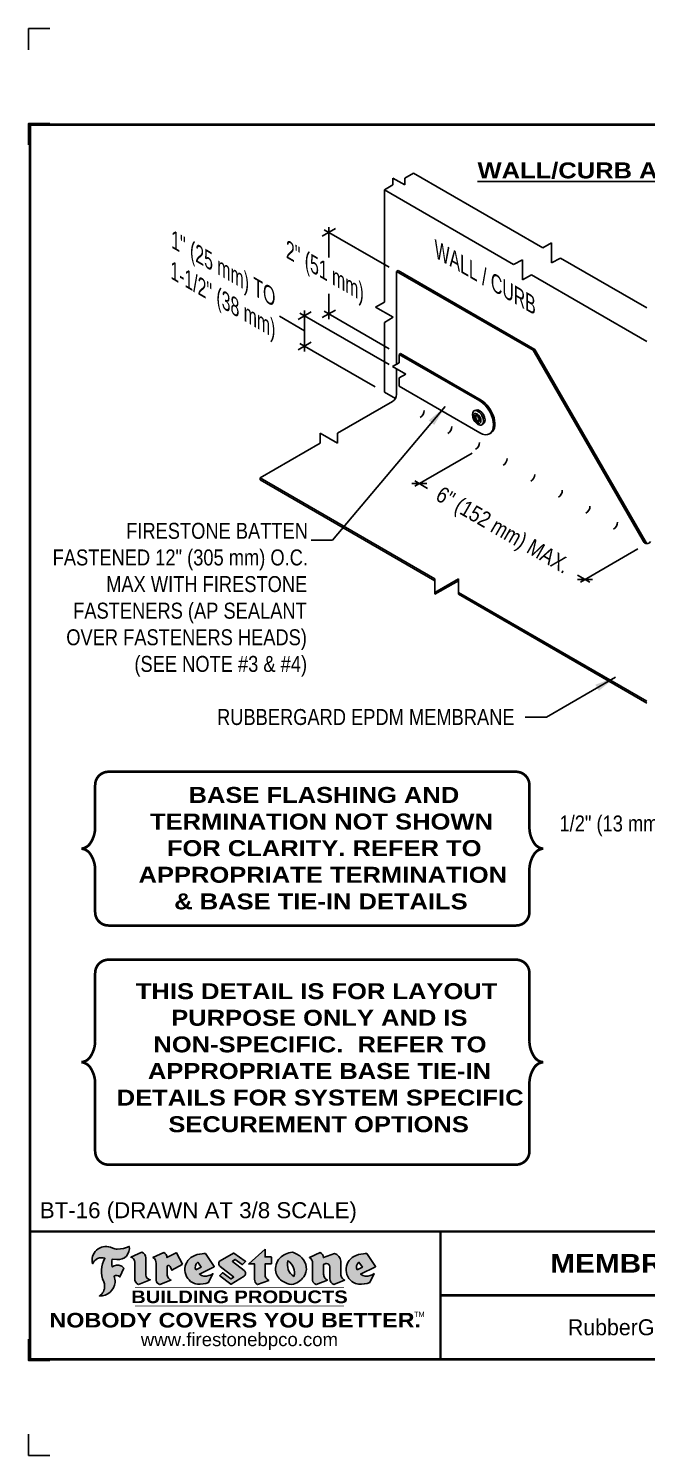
# Model space of a CAD drawing. Header units: inches. Extents: x 165.4 to 185.5, y -124.4 to -107.6.
# Drawn here: x 165.45 to 172.71, y -124.4 to -107.64 of the extents above; entities that cross this region are included whole.
import ezdxf
from ezdxf.enums import TextEntityAlignment as Align

# ---------------------------------------------------------------- set-up
doc = ezdxf.new("R2010")
doc.units = ezdxf.units.IN
doc.header["$MEASUREMENT"] = 0
doc.layers.get('0').update_dxf_attribs({"linetype": 'CONTINUOUS'})
doc.layers.get('DEFPOINTS').update_dxf_attribs({"linetype": 'CONTINUOUS'})
for name, color, linetype in [('FSBP-ACCESSORY-FIRESTONE', 7, 'CONTINUOUS'), ('FSBP-ANNO-NOTE', 7, 'CONTINUOUS'), ('FSBP-MEMBRANE', 7, 'CONTINUOUS'), ('FSBP-TTLB', 7, 'CONTINUOUS'), ('FSBP-TTLB-BORDER', 7, 'CONTINUOUS'), ('FSBP-TTLB-TEXT', 7, 'CONTINUOUS'), ('FSBP-WALL-CURB', 9, 'CONTINUOUS')]:
    doc.layers.add(name, color=color, linetype=linetype)
doc.styles.add('FSBP_ARIAL', font='arial.ttf')
doc.styles.add('FSBP_ARIAL_BOLD', font='')
doc.styles.add('FSBP_ARIAL_NAR', font='ARIALN.TTF')
doc.styles.add('FSBP_BANKGOTHIC', font='bgothm.ttf')
doc.styles.get('FSBP_ARIAL_BOLD').set_extended_font_data('Arial Black')
doc.dimstyles.new('FSBP-LEADER', dxfattribs={"dimtxt": 0.1875, "dimasz": 0.25, "dimexe": 0.0625, "dimexo": 0.125, "dimgap": 0.125, "dimtad": 0, "dimtih": 1, "dimtoh": 1, "dimdec": 4, "dimzin": 0, "dimdsep": 46, "dimlunit": 4, "dimtxsty": 'FSBP_ARIAL_NAR', "dimcen": 0.09375, "dimclrd": 256, "dimclre": 256, "dimclrt": 256, "dimadec": 0, "dimazin": 0, "dimtfac": 1, "dimtdec": 4, "dimtofl": 0, "dimtmove": 0, "dimatfit": 3, "dimfxl": 1, "dimtolj": 1, "dimtzin": 0, "dimlwd": -1, "dimlwe": -1, "dimarcsym": 0})

# ---------------------------------------------------------------- blocks, each defined once
blk = doc.blocks.new('TTLB-EPDM_1')
at = {"layer": 'FSBP-TTLB-TEXT'}
h = blk.add_hatch(color=1, dxfattribs=at)
edge = h.paths.add_edge_path()
edge.add_arc((1.037309769669573, -0.1982514792917306), 0.1319107607348553, 264.0410451462098, 370.3106169565175)
edge.add_arc((1.027551646585694, 0.1214293576525799), 0.3273056962876235, 270.05058356628535, 295.23459397187514, ccw=False)
edge.add_arc((1.022801957313345, -0.06680179986895154), 0.1391656561713503, 249.3281275763668, 272.0749124149863, ccw=False)
edge.add_line((0.9736743133014443, -0.1970076156048179), (0.9474927838574558, -0.1852745150568325))
edge.add_arc((0.8939498971398288, -0.3394262635682071), 0.1631857907024099, 70.84590087378872, 194.3325259843273)
edge.add_arc((0.8444260109029493, -0.4259936440910768), 0.1179914261095279, 70.96950098067128, 156.9641407594482, ccw=False)
edge.add_arc((1.153141409296894, -0.4684497516079468), 0.3110405457095052, 150.3231137483159, 203.2084295854517)
edge.add_arc((0.7562495500622943, -0.6412608153899899), 0.1218587156617311, 0.8849157075190988, 24.34668939894999, ccw=False)
edge.add_arc((0.7493781665697374, -0.6475258110744375), 0.1289731377238325, -58.36655102076742, 3.6216782311386737, ccw=False)
edge.add_arc((0.8256699029544474, -0.5792158350996106), 0.1783301886510354, 267.2205474105585, 354.1381621173521)
edge.add_arc((0.7903121048625305, -0.6011409294291745), 0.212787892960859, 0.9996158580669322, 21.00503380861244)
edge.add_arc((1.01880712263941, -0.5666691048185161), 0.05136395668415847, 40.82117713173261, 125.52727787225791, ccw=False)
edge.add_line((1.057676976260041, -0.5330924682126437), (1.102776947655911, -0.4308018311949837))
edge.add_arc((1.040858222524664, -0.4699705673995949), 0.07326744446031509, 32.31675181867256, 66.31481236598174)
edge.add_arc((1.032262518825329, -0.5063316993097662), 0.1102246948011782, 69.8179132332389, 125.254734720681)
edge.add_arc((1.127708877207287, -0.368959353531244), 0.1659710644737306, 164.1569669952081, 196.5811013160487, ccw=False)
edge.add_line((0.9680425188342383, -0.3236487780942383), (1.023615334387159, -0.3294494641845773))
h = blk.add_hatch(color=1, dxfattribs=at)
edge = h.paths.add_edge_path()
edge.add_line((1.275239419159561, -0.6223407783464694), (1.415345367376062, -0.5660418822574371))
edge.add_arc((1.421019305783958, -0.5090099247487757), 0.05731350411836949, 181.9717871001989, 264.31851000495806, ccw=False)
edge.add_line((1.363739737527226, -0.5109819325197265), (1.363412352251203, -0.3102363679013962))
edge.add_arc((1.294263659668751, -0.3103491388303989), 0.06914878453844908, 0.0934405599591014, 72.42834396969012)
edge.add_line((1.315139561173908, -0.2444268274366692), (1.186839444240604, -0.3024209471341379))
edge.add_arc((1.175246268095289, -0.3585110609420917), 0.05727567197445628, -0.017399788185912257, 78.322067691347, ccw=False)
edge.add_line((1.232521937428658, -0.3585284546236807), (1.232574268422297, -0.555126496687123))
edge.add_arc((1.305699496415486, -0.5558575689677219), 0.07312888236350451, 179.4272023230205, 245.3845503102953)
h = blk.add_hatch(color=1, dxfattribs=at)
edge = h.paths.add_edge_path()
edge.add_line((1.792026821926584, -0.3839679064720229), (1.722158956877934, -0.2518542302253621))
edge.add_arc((1.720119655279638, -0.2529327078887852), 0.002306916790721817, 27.87197133405656, 117.3766794470751)
edge.add_line((1.719058846382097, -0.250884159729182), (1.610638460368705, -0.3070279753467702))
edge.add_arc((1.547088841662962, -0.3061026658494403), 0.06355635479880145, 359.165808011073, 425.8793658831422)
edge.add_line((1.573061729235633, -0.2480956029480268), (1.446879247402876, -0.3051325108639702))
edge.add_arc((1.407812067100189, -0.370357133046621), 0.07602957263902092, -3.441403975725109, 59.07992244284969, ccw=False)
edge.add_line((1.483704536400296, -0.3749210150788969), (1.483704536400296, -0.5723838140635706))
edge.add_arc((1.54053746518044, -0.568254406115083), 0.05698275005415228, 184.1557352478595, 255.3066498366543)
edge.add_line((1.526084036778343, -0.6233736605654059), (1.657291340682093, -0.570650514527486))
edge.add_arc((1.688298576827198, -0.5021390388423987), 0.0752015358480571, 207.5160880841914, 245.649226723163, ccw=False)
edge.add_arc((1.721050197024907, -0.4914488168456328), 0.1093332836229113, 179.4823365255141, 204.5537900001094, ccw=False)
edge.add_line((1.611721375809452, -0.4904610114968335), (1.611721375809452, -0.4126404716788983))
edge.add_arc((1.628589765097195, -0.414159299036043), 0.01693662875851176, 28.356188110622725, 174.8549701683585, ccw=False)
edge.add_arc((1.627340435522395, -0.4197189881350504), 0.02111886817708033, 22.216893572439517, 40.10213956426492, ccw=False)
edge.add_line((1.646891420738257, -0.4117336534413738), (1.666638796144639, -0.4549750258192233))
edge.add_arc((1.668737246926742, -0.4540167099035481), 0.002306916790685496, 204.545128184284, 299.6323508190091)
edge.add_line((1.669877862091766, -0.4560219186518992), (1.791128135493295, -0.3870515928837648))
edge.add_line((1.791128135493295, -0.3870515928837648), (1.792026821926584, -0.3839679064720229))
h = blk.add_hatch(color=1, dxfattribs=at)
h.paths.add_polyline_path([(2.063388732080512, -0.2583237030618903, 0.02524281661523788), (2.025024361750752, -0.2610532129309178, 0.1213611957758757), (1.901773912052249, -0.3008158885520373, 0.6151668103976068), (1.93274136141747, -0.6099060679591872, 0.05306812109568645), (1.967936229862175, -0.617865745600497, 0.1150932231766138), (2.099126721549737, -0.5994933789882708), (2.151195569562105, -0.4944891916583316, -0.08755405562188731), (2.104230609512001, -0.5187113292177372, -0.265591761123442), (1.992692314386659, -0.5010701623316862), (2.165347897647223, -0.4141184325909109, 0.4518949533370738), (2.166222728871162, -0.4107679608846269)])
h.paths.add_polyline_path([(2.014217313945437, -0.4188965037300676), (1.951113654018855, -0.4515330109460507, -0.3720533890450154), (1.973177450672722, -0.3607130665457561)], flags=16)
h = blk.add_hatch(color=1, dxfattribs=at)
edge = h.paths.add_edge_path()
edge.add_arc((2.260407392426802, -0.3775796671688782), 0.04152450223225729, 123.20805433950699, 232.2027298779723, ccw=False)
edge.add_line((2.237665217914071, -0.3428366421988329), (2.393535971665983, -0.2540943745380986))
edge.add_arc((2.394677353533142, -0.2560991469722482), 0.002306916790741334, 55.64644466176611, 119.65426054492559, ccw=False)
edge.add_line((2.395979141996861, -0.2541946229174954), (2.531809646140459, -0.3470380726374032))
edge.add_arc((2.530468902927946, -0.3489153772789875), 0.002306916790700397, -42.731101238422525, 54.4661353739603, ccw=False)
edge.add_line((2.532163440279987, -0.3504807552658491), (2.498457913851155, -0.3869673252714421))
edge.add_arc((2.496763376499139, -0.3854019472845934), 0.002306916790672934, 233.7527076894875, 317.26889876138785, ccw=False)
edge.add_line((2.495399362263356, -0.38726241234572), (2.413849913492982, -0.3274738082119626))
edge.add_arc((2.412485899257181, -0.3293342732731342), 0.002306916790720064, 53.75270768979358, 124.4135619297835)
edge.add_line((2.41118211687575, -0.3274311136421062), (2.382933981293377, -0.346782838468144))
edge.add_arc((2.38423776367478, -0.3486859980991606), 0.002306916790694898, 124.4135619293799, 231.8459020253626)
edge.add_line((2.382812599816248, -0.3505000469010184), (2.519899969301207, -0.4581994452042721))
edge.add_arc((2.494247019847682, -0.4908523236374461), 0.04152450223225742, -55.21225898295222, 51.84590202520428, ccw=False)
edge.add_line((2.517938320565804, -0.5249552055672808), (2.364434947484597, -0.6179520922513717))
edge.add_arc((2.36323960192349, -0.6159790200102006), 0.002306916790726996, 233.2955624372927, 301.20872157023314, ccw=False)
edge.add_line((2.361860787187538, -0.6178285429225383), (2.231266621301074, -0.5204709167214361))
edge.add_arc((2.232647938930649, -0.5186232623475259), 0.002306916790697672, 135.5134179846393, 233.21798691998708, ccw=False)
edge.add_line((2.231002150870836, -0.5170067083764565), (2.262839375599356, -0.4845937328397696))
edge.add_arc((2.264485163659225, -0.4862102868108537), 0.002306916790748497, 53.0352839999411, 135.513417985369, ccw=False)
edge.add_line((2.265872365996302, -0.4843670465239001), (2.361834678328762, -0.5565872257804898))
edge.add_arc((2.363221880665761, -0.5547439854936304), 0.002306916790627066, 233.0352840000685, 302.2362632414394)
edge.add_line((2.36445241715569, -0.5566953042850713), (2.39428499383348, -0.5378823484768844))
edge.add_arc((2.393054457343549, -0.5359310296853765), 0.002306916790685166, 302.2362632406177, 412.2027298768422)
edge.add_line((2.394468296066179, -0.5341081404551886), (2.234958295420142, -0.4103916733127022))
h = blk.add_hatch(color=1, dxfattribs=at)
edge = h.paths.add_edge_path()
edge.add_line((2.763460561272041, -0.2072496393923444), (2.763460561272041, -0.2969520779963801))
edge.add_arc((2.765767478062699, -0.2969520779963943), 0.00230691679065842, 179.9999999996471, 269.9999999996471)
edge.add_line((2.765767478062685, -0.2992589947870528), (2.835417693520355, -0.2992589947870528))
edge.add_arc((2.835417693520355, -0.3015659115777538), 0.002306916790701052, 0, 90, ccw=False)
edge.add_line((2.837724610311056, -0.3015659115777538), (2.837724610311056, -0.3790761307453892))
edge.add_arc((2.83541769352037, -0.3790761307453749), 0.002306916790686842, 269.99999999964706, 359.99999999964706, ccw=False)
edge.add_line((2.835417693520355, -0.3813830475360618), (2.765767478062685, -0.3813830475360618))
edge.add_arc((2.765767478062699, -0.3836899643267202), 0.00230691679065842, 90.00000000035294, 180.0000000003529)
edge.add_line((2.763460561272041, -0.3836899643267344), (2.763460561272041, -0.5033995910642801))
edge.add_arc((2.836735953378943, -0.5071368822038516), 0.07337063740681413, 177.0802527808789, 245.3249543133826)
edge.add_line((2.806105814540615, -0.5738080530967267), (2.674529557384915, -0.6226036013049594))
edge.add_arc((2.708610405062069, -0.564298408791804), 0.06753517344606039, 177.0345319916277, 239.6926428024901, ccw=False)
edge.add_line((2.641165668230087, -0.560804539009709), (2.641165668230087, -0.3836899643267344))
edge.add_arc((2.638858751439429, -0.3836899643267202), 0.00230691679065842, 359.9999999996471, 449.999999999647)
edge.add_line((2.638858751439443, -0.3813830475360618), (2.572857950769389, -0.3813830475360618))
edge.add_line((2.572857950769389, -0.3813830475360618), (2.763460561272041, -0.2072496393923444))
h = blk.add_hatch(color=1, dxfattribs=at)
edge = h.paths.add_edge_path(flags=16)
edge.add_arc((2.940363509127394, -0.4847985213681437), 0.1684614578629418, 344.5558804047865, 417.0140046669545)
edge.add_arc((3.194458079644619, -0.3883534532477785), 0.1684614578629414, 164.5558804047864, 237.0140046669546)
edge = h.paths.add_edge_path()
edge.add_arc((3.069375116502199, -0.4399344555144872), 0.1828726885096673, 136.0914512150047, 191.213418978326)
edge.add_arc((3.064939550433406, -0.4318234379590333), 0.1803148804748503, 194.0167254156723, 240.6663730831859)
edge.add_arc((3.098047041778981, -0.3845058757092554), 0.2378525180183701, 239.2975390661776, 264.2889872773176)
edge.add_arc((3.04884478212623, -0.4190232383793012), 0.203760689247156, 277.1986764832036, 326.503572961274)
edge.add_arc((3.077739326803546, -0.4341046616465112), 0.171374865791709, 325.3768876809902, 406.3828327799087)
edge.add_arc((3.011839488065919, -0.4896144380417797), 0.2571945645850002, 44.28462553519766, 73.82901434867304)
edge.add_arc((3.117152499586992, -0.4983433120546693), 0.2579560664039132, 97.50292863483666, 134.1039137579027)
h = blk.add_hatch(color=1, dxfattribs=at)
edge = h.paths.add_edge_path()
edge.add_line((3.322690228557462, -0.5721896537377091), (3.322690228557462, -0.3749210150788969))
edge.add_arc((3.246797759257384, -0.3703571330465745), 0.076029572638996, 356.5585960242387, 419.0799224428129)
edge.add_line((3.285864939560099, -0.3051325108639702), (3.412047421392799, -0.2480956029480268))
edge.add_arc((3.386074533820159, -0.3061026658494941), 0.06355635479883807, 0.3962622833877276, 65.87936588318718, ccw=False)
edge.add_line((3.449629368605429, -0.3056631084210863), (3.580526418688805, -0.2593848434574539))
edge.add_arc((3.555744121700958, -0.3530904070730321), 0.09692726601172152, 2.366977007666776, 75.18615851992018, ccw=False)
edge.add_line((3.652588689330287, -0.3490873311063041), (3.652588689330287, -0.4883770011386872))
edge.add_arc((3.761877549389556, -0.4914934052703811), 0.1093332836229047, 178.3666365323574, 204.5537900000422)
edge.add_arc((3.729125929191727, -0.5021836272670953), 0.07520153584796169, 207.5160880841711, 245.2240541443093)
edge.add_line((3.697611150971852, -0.5704631245385627), (3.572585913552643, -0.6207021253773775))
edge.add_arc((3.59534718600759, -0.5526356419907701), 0.07177131519198746, 180.3328587115751, 251.51018566665869, ccw=False)
edge.add_line((3.523577081955409, -0.5530525936986663), (3.523577081955409, -0.4153032515383615))
edge.add_arc((3.486319529276879, -0.4148773504126441), 0.0372599868942854, 359.3450650296066, 449.0500281941028)
edge.add_arc((3.482769874121713, -0.4419622099033496), 0.06447454900600783, 86.29402372314017, 119.8211331593848)
edge.add_line((3.450707067966732, -0.3860252459975726), (3.450707067966732, -0.4904610114968335))
edge.add_arc((3.560035889182251, -0.491448816845647), 0.1093332836229751, 179.4823365255069, 204.5537900001023)
edge.add_arc((3.527284268984408, -0.5021390388424952), 0.07520153584796385, 207.5160880841699, 245.6492267231416)
edge.add_line((3.496277032839316, -0.570650514527486), (3.365069728935509, -0.6233736605654059))
edge.add_arc((3.37950248606194, -0.5682868177318081), 0.05694615642555727, 183.9298782390169, 255.318496325343, ccw=False)
h = blk.add_hatch(color=1, dxfattribs=at)
h.paths.add_polyline_path([(3.957695472291277, -0.2583237030618903, 0.02524281661523822), (3.919331101961575, -0.2610532129309178, 0.1085638477195505), (3.807890832595604, -0.2939221658134414, 0.6425897848490651), (3.827048101628293, -0.6099060679591872, 0.05306812109569052), (3.862242970072884, -0.617865745600497, 0.1150932231766133), (3.993433461760503, -0.5994933789882708), (4.045502309772871, -0.4944891916583316, -0.08755405562189084), (3.998537349722767, -0.5187113292177372, -0.2655917611234366), (3.886999054597368, -0.5010701623316862), (4.059654637857989, -0.4141184325909109, 0.4518949533370731), (4.060529469081928, -0.4107679608846269)])
h.paths.add_polyline_path([(3.90852405415626, -0.4188965037300676), (3.845420394229677, -0.4515330109460507, -0.3720533890450147), (3.867484190883488, -0.3607130665457561)], flags=16)
at = {"layer": 'DEFPOINTS', "linetype": 'Continuous', "ltscale": 1.75}
for points in [[(-0.015625, 13.88083333333333), (-0.015625, 14.13083333333333), (0.234375, 14.13083333333333)], [(-0.015625, -2.380833333333342), (-0.015625, -2.630833333333342), (0.234375, -2.630833333333342)]]:
    blk.add_lwpolyline(points, dxfattribs=at)
at = {"layer": 'DEFPOINTS', "color": 1}
for points in [[(0.234375, 13.015625), (-0.015625, 13.015625), (-0.015625, 12.765625)], [(0.234375, -1.515625), (-0.015625, -1.515625), (-0.015625, -1.265625)]]:
    blk.add_lwpolyline(points, dxfattribs=at)
at = {"layer": 'FSBP-TTLB', "const_width": 0.03125}
for points in [[(0, 0), (0, -1.5), (20, -1.5), (20, 0), (0, 0)], [(4.825208527206769, 0), (4.825208527206769, -0.75)], [(4.825208527206769, -0.75), (15.84028770518938, -0.75)], [(4.825208527206769, -0.75), (4.825208527206769, -1.5)]]:
    blk.add_lwpolyline(points, dxfattribs=at)
at = {"layer": 'FSBP-TTLB-BORDER', "const_width": 0.03125}
blk.add_lwpolyline([(20, 0), (20, 13), (0, 13), (0, 0)], dxfattribs=at)
at = {"layer": 'FSBP-TTLB-TEXT', "color": 1}
blk.add_line((0.7358432058323388, -0.379822754145593), (0.7358432058323388, -0.379822754145593), dxfattribs=at)
for points in [[(1.023615323725323, -0.3294494630716969, 0.5000510906601082), (1.167090420776901, -0.1746414942047778, -0.1103304102359608), (1.027840608309816, -0.2058762110801382, -0.09957876667165425), (0.9736743133014443, -0.1970076156048179), (0.9474927838574558, -0.1852745150568325, 0.5978159689075124), (0.7358432058323388, -0.379822754145593, -0.3938834584182213), (0.8828996422548698, -0.3144510229727047, 0.2349406564350952), (0.86727108227484, -0.5910237178633082, -0.1027304183841549), (0.8780937320133262, -0.6393788197974146, -0.2772692352614086), (0.8170223912655956, -0.7573362346216896, 0.3985429150902959), (1.003067614090241, -0.5974286950643517, 0.0875124847930418), (0.9889600163401155, -0.5248671157293501, -0.3874031597924062), (1.057676976260041, -0.5330924682126437), (1.102776947655911, -0.4308018311949837, 0.1494423498871741), (1.07029056398062, -0.4028746979725923, 0.2467195073738216), (0.9686394281704906, -0.4163228904100862, -0.1424285161541127), (0.9680425188342383, -0.3236487780942383), (1.023615334387159, -0.3294494641845773)], [(2.166222728871162, -0.4107679608846269), (2.063388732080512, -0.2583237030618903, 0.02524281661523788), (2.025024361750752, -0.2610532129309178, 0.1085638477195265), (1.913584092384895, -0.2939221658134414, 0.6425897848491228), (1.93274136141747, -0.6099060679591872, 0.05306812109568648), (1.967936229862175, -0.617865745600497, 0.1150932231766137), (2.099126721549737, -0.5994933789882708), (2.151195569562105, -0.4944891916583316, -0.0875540556218873), (2.104230609512001, -0.5187113292177372, -0.2655917611234418), (1.992692314386659, -0.5010701623316862), (2.165347897647223, -0.4141184325909109)], [(2.763460561272041, -0.2072496393923444), (2.763460561272041, -0.2969520779963801, 0.4142135623730958), (2.765767478062685, -0.2992589947870528), (2.835417693520355, -0.2992589947870528, -0.414213562373095), (2.837724610311056, -0.3015659115777538), (2.837724610311056, -0.3790761307453892, -0.4142135623730938), (2.835417693520355, -0.3813830475360618), (2.765767478062685, -0.3813830475360618, 0.4142135623730958), (2.763460561272041, -0.3836899643267344), (2.763460561272041, -0.5033995910642801, 0.3068985753588853), (2.806105814540615, -0.5738080530967267), (2.674529557384915, -0.6226036013049594, -0.2804194150632976), (2.641165668230087, -0.560804539009709), (2.641165668230087, -0.3836899643267344, 0.414213562373095), (2.638858751439443, -0.3813830475360618), (2.572857950769389, -0.3813830475360618), (2.763460561272041, -0.2072496393923444)], [(4.060529469081928, -0.4107679608846269), (3.957695472291277, -0.2583237030618903, 0.02524281661523788), (3.919331101961575, -0.2610532129309178, 0.1085638477195265), (3.807890832595604, -0.2939221658134414, 0.6425897848491228), (3.827048101628293, -0.6099060679591872, 0.05306812109568648), (3.862242970072884, -0.617865745600497, 0.1150932231766137), (3.993433461760503, -0.5994933789882708), (4.045502309772871, -0.4944891916583316, -0.0875540556218873), (3.998537349722767, -0.5187113292177372, -0.2655917611234418), (3.886999054597368, -0.5010701623316862), (4.059654637857989, -0.4141184325909109)], [(4.059654637857989, -0.4141184325909109, 0.4518949533370731), (4.060529469081928, -0.4107679608846269, 0.4518949533370731)]]:
    blk.add_lwpolyline(points, format="xyb", dxfattribs=at)
for points in [[(1.275239419159561, -0.6223407783464694), (1.415345367376062, -0.5660418822574371, -0.3756100036733062), (1.363739737527226, -0.5109819325197265), (1.363412352251203, -0.3102363679013962, 0.3265360292958048), (1.315139561173908, -0.2444268274366692), (1.186839444240604, -0.3024209471341379, -0.3557863980845349), (1.232521937428658, -0.3585284546236807), (1.232574268422297, -0.555126496687123, 0.2960110723418457)], [(1.792026821926584, -0.3839679064720229), (1.722158956877934, -0.2518542302253621, 0.4116839150163434), (1.719058846382097, -0.250884159729182), (1.610638460368705, -0.3070279753467702, 0.2996033003794034), (1.573061729235633, -0.2480956029480268), (1.446879247402876, -0.3051325108639702, -0.2797757560995365), (1.483704536400296, -0.3749210150788969), (1.483704536400296, -0.5723838140635706, 0.320828638474519), (1.526084036778343, -0.6233736605654059), (1.657291340682093, -0.570650514527486, -0.1679398621276611), (1.621603752698661, -0.5368819723450571, -0.1098333365370753), (1.611721375809452, -0.4904610114968335), (1.611721375809452, -0.4126404716788983, -0.743334502655012), (1.64349420176768, -0.4061152228778298, -0.07819791644735608), (1.646891420738257, -0.4117336534413738), (1.666638796144639, -0.4549750258192233, 0.4404648714563479), (1.669877862091766, -0.4560219186518992), (1.791128135493295, -0.3870515928837648)], [(2.234958295420142, -0.4103916733127022, -0.5150044486718882), (2.237665217914071, -0.3428366421988329), (2.393535971665983, -0.2540943745380986, -0.2867822934100265), (2.395979141996861, -0.2541946229174954), (2.531809646140459, -0.3470380726374032, -0.4515027974650387), (2.532163440279987, -0.3504807552658491), (2.498457913851155, -0.3869673252714421, -0.3814439164929681), (2.495399362263356, -0.38726241234572), (2.413849913492982, -0.3274738082119626, 0.3184718635035665), (2.41118211687575, -0.3274311136421062), (2.382933981293377, -0.346782838468144, 0.5064094529656681), (2.382812599816248, -0.3505000469010184), (2.519899969301207, -0.4581994452042721, -0.5043597839115849), (2.517938320565804, -0.5249552055672808), (2.364434947484597, -0.6179520922513717, -0.3053163970316367), (2.361860787187538, -0.6178285429225383), (2.231266621301074, -0.5204709167214361, -0.4541703869768119), (2.231002150870836, -0.5170067083764565), (2.262839375599356, -0.4845937328397696, -0.3762644290664977), (2.265872365996302, -0.4843670465239001), (2.361834678328762, -0.5565872257804898, 0.3114700032088108), (2.36445241715569, -0.5566953042850713), (2.39428499383348, -0.5378823484768844, 0.520381097387146), (2.394468296066179, -0.5341081404551886)], [(2.937624918725987, -0.3131105398334029, 0.2452625673097023), (2.889993533867141, -0.4754966266250307, 0.2064059665179019), (2.976604338974084, -0.5890186876871866, 0.1094800500670344), (3.074378098474654, -0.6211778035979165, 0.2185147641853038), (3.218764944843201, -0.5314757029352819, 0.3689489483072479), (3.195959963110113, -0.3100352223135445, 0.1296305888694145), (3.0834694040758, -0.242595816912754, 0.1610736375384317)], [(3.322690228557462, -0.5721896537377091), (3.322690228557462, -0.3749210150788969, 0.2797757560995341), (3.285864939560099, -0.3051325108639702), (3.412047421392799, -0.2480956029480268, -0.2937618496109166), (3.449629368605429, -0.3056631084210863), (3.580526418688805, -0.2593848434574539, -0.3288760160581939), (3.652588689330287, -0.3490873311063041), (3.652588689330287, -0.4883770011386872, 0.114762897203527), (3.662431105063263, -0.536926560769686, 0.166032965990522), (3.697611150971852, -0.5704631245385627), (3.572585913552643, -0.6207021253773775, -0.3209557512194564), (3.523577081955409, -0.5530525936986663), (3.523577081955409, -0.4153032515383615, 0.4127061514896111), (3.48693727661589, -0.3776224848030694, 0.1473421876160361), (3.450707067966732, -0.3860252459975726), (3.450707067966732, -0.4904610114968335, 0.1098333365370753), (3.460589444855941, -0.5368819723450855, 0.1679398621276611), (3.496277032839316, -0.570650514527486), (3.365069728935509, -0.6233736605654059, -0.3219729545308964), (3.322690228557462, -0.5721896537377091, 29.1476284739)], [(1.951113654018855, -0.4515330109460507), (2.014217313945437, -0.4188965037300676), (1.973177450672722, -0.3607130665457561, 0.3720533890450154)], [(3.10274193015772, -0.5296595419651595, 0.3271311138286319), (3.032079658614293, -0.3434924326507627, 0.3271311138286322)], [(3.845420394229677, -0.4515330109460507), (3.90852405415626, -0.4188965037300676), (3.867484190883488, -0.3607130665457561, 0.3720533890450154)]]:
    blk.add_lwpolyline(points, format="xyb", close=True, dxfattribs=at)
at = {"layer": 'FSBP-TTLB-TEXT', "const_width": 0.0078125}
for points in [[(1.233926579809207, -0.6584455781731435), (3.691229482685259, -0.6584455781731577)], [(1.233926579809207, -0.8761560960495984), (3.691229482685259, -0.8761560960495842)]]:
    blk.add_lwpolyline(points, dxfattribs=at)
at = {"layer": 'FSBP-TTLB-TEXT', "color": 1}
for centre, start, end in [((1.789987520328282, -0.3850463841354355), 299.6323508193319, 27.87197133380463), ((2.164310260790558, -0.412058050385383), 296.7304547840455, 34.00233684987403)]:
    blk.add_arc(centre, 0.00230691679068068, start, end, dxfattribs=at)
at = {"layer": 'FSBP-TTLB-TEXT', "lineweight": 18, "style": 'FSBP_ARIAL_BOLD'}
blk.add_text('BUILDING PRODUCTS', height=0.1484375, dxfattribs=at).set_placement((2.462578031247233, -0.7673008371113639), align=Align.MIDDLE_CENTER)
at = {"layer": 'FSBP-TTLB-TEXT', "color": 1}
for s, height, style, p in [('NOBODY COVERS YOU BETTER.', 0.171875, 'FSBP_ARIAL_BOLD', (2.412604263603384, -1.041650450587369)), ('TM', 0.0625, 'FSBP_BANKGOTHIC', (4.576671173373001, -0.9725745042934193))]:
    blk.add_text(s, height=height, dxfattribs=dict(at, style=style)).set_placement(p, align=Align.MIDDLE_CENTER)
at = {"layer": 'FSBP-TTLB-TEXT'}
for s, height, style, p in [('RubberGard  EPDM', 0.1875, 'FSBP_BANKGOTHIC', (7.443365678241776, -1.125)), ('www.firestonebpco.com', 0.15625, 'FSBP_ARIAL', (2.462578031247233, -1.268657306740124))]:
    blk.add_text(s, height=height, dxfattribs=dict(at, style=style)).set_placement(p, align=Align.MIDDLE_CENTER)
for tag, height, style, p in [('MAXIMUM_WARRANTY', 0.1875, 'FSBP_ARIAL_BOLD', (18.03987100774941, 0.2240244307510579)), ('ACCPT_SYSTEMS', 0.21875, 'FSBP_ARIAL', (12.49438170418193, -1.125))]:
    blk.add_attdef(tag, text='', height=height, dxfattribs=dict(at, style=style)).set_placement(p, align=Align.MIDDLE_LEFT)
for tag, height, style, p in [('DETAIL_DESCP_LINE_1', 0.21875, 'FSBP_ARIAL_BOLD', (10.33118450231211, -0.3736318192489421)), ('ISSUE_REV_DATE', 0.21875, 'FSBP_ARIAL', (16.84069633627263, -0.7282559425942452)), ('DETAIL_NUMBER', 0.4375, 'FSBP_ARIAL', (18.91941590748775, -0.8931630692489421))]:
    blk.add_attdef(tag, text='', height=height, dxfattribs=dict(at, style=style)).set_placement(p, align=Align.MIDDLE_CENTER)

msp = doc.modelspace()

# ---------------------------------------------------------------- hatches: boundary and pattern name
at = {"layer": 'FSBP-MEMBRANE'}
h = msp.add_hatch(color=256, dxfattribs=at)
h.paths.add_polyline_path([(169.7903456973839, -110.4853419890749), (169.7708601257988, -110.4965919890749), (171.3751721863098, -111.422841989075), (171.3946577578949, -111.411591989075)])
h.paths.add_polyline_path([(171.3946577578947, -111.4115919890751), (171.3751721863098, -111.422841989075), (172.6725864943541, -113.6700294890747, 0.2679491924317109), (172.7131814351566, -113.6934669890747), (172.7131814351566, -113.6894826140746, -0.2679491924312847), (172.7081070675562, -113.6865529265747)])
h = msp.add_hatch(color=256, dxfattribs=at)
h.paths.add_polyline_path([(170.4976358382854, -114.2659830467086), (170.4976358382854, -114.2884830467086), (172.7131814351566, -115.567628893464), (172.7131814351566, -115.545128893464)])
h.paths.add_polyline_path([(170.4976358382854, -114.1293812880248), (170.4976358382854, -114.1068812880248), (170.2220635086716, -114.2659830467086), (170.2220635086716, -114.2884830467085)])
h.paths.add_polyline_path([(168.1688976750101, -112.9214854412694), (168.16889767501, -112.9439854412695), (170.2220635086716, -114.1293812880249), (170.2220635086716, -114.1068812880248)])

# ---------------------------------------------------------------- linework, layer by layer
at = {"layer": 'FSBP-ACCESSORY-FIRESTONE'}
for p, q in [((169.8185777036082, -111.4616417454682), (169.8023397272872, -111.4710167454681)), ((170.7646242766417, -112.0078419890749), (169.8185777036082, -111.4616417454682)), ((169.7258099660482, -111.6143322672158), (169.8023397272872, -111.5701477889634)), ((169.8788694885263, -111.7027012237205), (169.7258099660482, -111.6143322672158)), ((170.7483863003207, -112.0172169890749), (169.8023397272872, -111.4710167454681)), ((169.8023397272872, -111.4710167454681), (169.8023397272872, -111.5701477889634)), ((169.8788694885263, -111.7027012237205), (169.8023397272872, -111.7468857019729)), ((169.8023397272872, -111.7468857019729), (169.8023397272872, -111.8460167454682)), ((170.7483863003207, -112.3922169890749), (169.8023397272872, -111.8460167454682))]:
    msp.add_line(p, q, dxfattribs=at)
at = {"layer": 'FSBP-ACCESSORY-FIRESTONE', "color": 1}
for p, q in [((170.6790733979569, -112.213387063171), (170.6849327729569, -112.2100041514374)), ((170.7062213447189, -112.2290609375419), (170.7120807197189, -112.2256780258084)), ((170.7062213447189, -112.2604086862839), (170.7120807197189, -112.2570257745504)), ((170.7747343865447, -112.2972282130971), (170.7966769920658, -112.2799045501294))]:
    msp.add_line(p, q, dxfattribs=at)
for points in [[(170.6814432732941, -112.1356432650525), (170.7074173082714, -112.1253022427301)], [(170.6849327729569, -112.1897066810362), (170.6849327729569, -112.2100041514374), (170.7120807197189, -112.2256780258084), (170.7120807197189, -112.2570257745504), (170.7296588447189, -112.267174509751)], [(170.7062213447189, -112.2019976436737), (170.7120807197189, -112.1986147319401), (170.7120807197189, -112.1740328066652)], [(170.7296588447189, -112.2425925844761), (170.7355182197189, -112.2392096727425), (170.7568067914808, -112.25150063538)]]:
    msp.add_lwpolyline(points, dxfattribs=at)
msp.add_lwpolyline([(170.7296588447189, -112.2425925844761), (170.7296588447188, -112.2739403332181), (170.7062213447189, -112.2604086862839), (170.7062213447188, -112.229060937542), (170.6790733979569, -112.213387063171), (170.6790733979568, -112.1863237693027), (170.7062213447189, -112.2019976436737), (170.7062213447188, -112.1706498949317), (170.7296588447188, -112.1841815418659), (170.7296588447189, -112.2155292906078), (170.7568067914808, -112.2312031649789), (170.7568067914808, -112.2582664588471)], close=True, dxfattribs=at)
at = {"layer": 'FSBP-ACCESSORY-FIRESTONE', "color": 1, "extrusion": (0, 0, -0.9999999999999998)}
msp.add_ellipse((170.7280888299194, -112.2164357390749), major_axis=(-0.0466455566252729, 0.08079247402230748), ratio=0.5773502691897268, dxfattribs=at)
msp.add_ellipse((170.7483863003207, -112.2047169890749), major_axis=(-0.0447797343602644, 0.0775607750614194), ratio=0.5773502691895146, start_param=0.08184371939127577, end_param=3.059748934198518, dxfattribs=at)
at = {"layer": 'FSBP-ACCESSORY-FIRESTONE'}
for centre, start_param in [((170.7483863003207, -112.2047169890749), 5.497787143782139), ((170.7646242766416, -112.1953419890749), 6.212415570511339)]:
    msp.add_ellipse(centre, major_axis=(0.1148198316929604, -0.1988737822087153), ratio=0.5773502691896243, start_param=start_param, end_param=8.639379797371932, dxfattribs=at)
at = {"layer": 'FSBP-ACCESSORY-FIRESTONE', "color": 1, "extrusion": (0, 0, -1)}
msp.add_ellipse((170.7179400947189, -112.2222951140749), major_axis=(-0.03229307766365769, 0.05593325124622538), ratio=0.5773502691896485, dxfattribs=at)
at = {"layer": 'FSBP-ANNO-NOTE'}
for p, q in [((168.8991621899548, -110.0817052988115), (169.0522552988787, -109.9933169511632)), ((169.6863423699358, -110.4477956399761), (168.9215821566802, -110.0062611249873)), ((168.9757087444167, -110.332737488518), (168.9757087444167, -109.9750111249873)), ((168.9757087444167, -111.0562611249873), (168.9757087444167, -110.7585136206992)), ((168.6909929128357, -111.4356303629814), (168.6909929128357, -110.9543803629815)), ((168.8991621899548, -111.0379552988114), (169.0522552988787, -110.9495669511631)), ((168.6909929128357, -111.1950053629815), (168.3942491276548, -111.0236802587269)), ((168.6144463583737, -111.0610745368057), (168.7675394672977, -110.9726861891574)), ((169.6863423699358, -111.5915456399761), (168.6368663250991, -110.9856303629815)), ((169.6863423699358, -111.404045639976), (168.9215821566802, -110.9625111249873)), ((168.6144463583737, -111.4173245368056), (168.7675394672977, -111.3289361891573)), ((169.5197127587013, -111.8515919890748), (168.6368663250991, -111.3418803629814)), ((169.9847734272913, -113.0205890868751), (170.6588161422804, -112.6314303439308)), ((169.9847734272912, -112.9580890868751), (170.1365453405436, -113.0457146418468)), ((170.1272883626761, -112.9893390868751), (169.9505116673794, -112.9893390868751)), ((171.9333305858062, -114.145589086875), (172.6073733007953, -113.7564303439306)), ((172.075845521191, -114.114339086875), (171.8990688258944, -114.1143390868749)), ((171.8991300417402, -114.0633433935521), (172.0415837612792, -114.145589086875))]:
    msp.add_line(p, q, dxfattribs=at)
at = {"layer": 'FSBP-ANNO-NOTE', "const_width": 0.03125}
for points in [[(166.2300383277662, -117.0372787124101), (166.2300383277662, -116.5299926814273, -0.414213562373095), (166.3862883277662, -116.3737426814273), (171.1762116722339, -116.3737426814273, -0.414213562373095), (171.3324616722339, -116.5299926814273), (171.3324616722339, -117.0372787124101, 0.1409083258157955), (171.3909092984213, -117.2154197625132, 0.2244532195272858), (171.4949727161343, -117.27670080261, 0.2244532195272858), (171.3909092984213, -117.3379818427068, 0.1409083258157939), (171.3324616722339, -117.5161228928098), (171.3324616722339, -118.0234089237926, -0.414213562373095), (171.1762116722339, -118.1796589237926), (166.3862883277662, -118.1796589237926, -0.414213562373095), (166.2300383277662, -118.0234089237926), (166.2300383277662, -117.5161228928098, 0.1409083258157955), (166.1715907015787, -117.3379818427068, 0.2244532195272858), (166.0675272838658, -117.27670080261, 0.2244532195272858), (166.1715907015787, -117.2154197625132, 0.1409083258157939)], [(166.2300383277662, -119.5457341598002), (166.2300383277662, -118.7376668788174, -0.414213562373095), (166.3862883277662, -118.5814168788174), (171.1762116722339, -118.5814168788174, -0.414213562373095), (171.3324616722339, -118.7376668788174), (171.3324616722339, -119.5457341598002, 0.1409083258157955), (171.3909092984213, -119.7238752099032, 0.2244532195272858), (171.4949727161343, -119.78515625, 0.2244532195272858), (171.3909092984213, -119.8464372900968, 0.1409083258157939), (171.3324616722339, -120.0245783401998), (171.3324616722339, -120.8326456211827, -0.414213562373095), (171.1762116722339, -120.9888956211827), (166.3862883277662, -120.9888956211827, -0.414213562373095), (166.2300383277662, -120.8326456211827), (166.2300383277662, -120.0245783401998, 0.1409083258157955), (166.1715907015787, -119.8464372900968, 0.2244532195272858), (166.0675272838658, -119.78515625, 0.2244532195272858), (166.1715907015787, -119.7238752099032, 0.1409083258157939)]]:
    msp.add_lwpolyline(points, format="xyb", close=True, dxfattribs=at)
at = {"layer": 'FSBP-MEMBRANE'}
for p, q in [((169.7708601257989, -110.4965919890748), (169.790345697384, -110.4853419890748)), ((171.3751721863098, -111.422841989075), (169.7708601257987, -110.4965919890749)), ((169.7708601257988, -111.5883225453567), (169.7708601257989, -110.4965919890749)), ((171.394657757895, -111.411591989075), (169.7903456973839, -110.4853419890749)), ((171.3751721863098, -111.422841989075), (171.3946577578949, -111.411591989075)), ((171.3751721863098, -111.422841989075), (172.6725864943541, -113.6700294890746)), ((171.3946577578946, -111.4115919890748), (172.7081070675562, -113.6865529265746)), ((169.7708601257989, -111.9424654013383), (169.7708601257989, -111.6403419890749)), ((169.7239851257989, -112.0236552829431), (169.07891698358, -112.3960855484988)), ((168.8748376202759, -112.3960855484988), (169.07891698358, -112.5139108238385)), ((168.8748376202759, -112.3960855484988), (168.8748376202759, -112.5139108238385)), ((169.07891698358, -112.5139108238385), (169.07891698358, -112.3960855484988)), ((168.8748376202759, -112.5139108238385), (168.16889767501, -112.9214854412694)), ((170.2220635086716, -114.1068812880248), (168.16889767501, -112.9214854412694)), ((168.16889767501, -112.9214854412694), (168.16889767501, -112.9439854412694)), ((170.2220635086716, -114.1293812880249), (168.16889767501, -112.9439854412694)), ((170.4976358382854, -114.1068812880248), (170.2220635086716, -114.2659830467086)), ((170.2220635086716, -114.2884830467085), (170.2220635086716, -114.1068812880248)), ((170.2220635086716, -114.2884830467085), (170.4976358382854, -114.1293812880248)), ((170.4976358382854, -114.1068812880248), (170.4976358382854, -114.2884830467086)), ((172.7131814351566, -115.545128893464), (170.4976358382854, -114.2659830467087)), ((172.7131814351566, -115.567628893464), (170.4976358382854, -114.2884830467086))]:
    msp.add_line(p, q, dxfattribs=at)
for centre, radius, start, end in [((169.6771101257989, -111.9424654013383), 0.09375, 300.0000000000005, 7.016477563892657e-15), ((170.0018696522181, -112.1299654013384), 0.09375, 300.0000000000017, 1.228349475245905e-12), ((170.3266291786372, -112.3174654013383), 0.09375, 300.0000000000017, 1.228349475245905e-12), ((170.6513887050564, -112.5049654013383), 0.09375, 300.0000000000017, 1.228349475245905e-12), ((170.9761482314756, -112.6924654013383), 0.09375, 300.0000000000017, 1.228349475245905e-12), ((171.3009077578947, -112.8799654013383), 0.09375, 300.0000000000017, 1.228349475245905e-12), ((171.6256672843139, -113.0674654013383), 0.09375, 300.0000000000017, 1.228349475245905e-12), ((171.9504268107331, -113.2549654013383), 0.09375, 300.0000000000017, 1.228349475245905e-12), ((172.2751863371522, -113.4424654013382), 0.09375, 300.0000000000017, 1.228349475245905e-12), ((172.7131814351567, -113.6465919890746), 0.046875, 209.9999999999987, 330.0000000000012)]:
    msp.add_arc(centre, radius, start, end, dxfattribs=at)
at = {"layer": 'FSBP-WALL-CURB', "linetype": 'Continuous'}
for p, q in [((169.8684424854209, -109.4804722873316), (169.7294982359183, -109.4002527874789)), ((169.7294982359183, -109.4002527874789), (169.7294982359183, -109.4804722873316)), ((169.8684424854209, -109.4002527874789), (169.9699747871648, -109.3416330857357)), ((169.8684424854209, -109.4804722873316), (169.8684424854209, -109.4002527874789)), ((169.6279659341744, -109.5390919890749), (169.7294982359183, -109.4804722873316))]:
    msp.add_line(p, q, dxfattribs=at)
at = {"layer": 'FSBP-WALL-CURB'}
for p, q in [((171.4889385100272, -110.2186072000196), (169.9699747871647, -109.3416330857357)), ((171.1469296570368, -110.4160661033588), (169.6279659341744, -109.5390919890749)), ((169.6279659341744, -110.8587667137352), (169.6279659341744, -109.5390919890749)), ((171.5937724192606, -110.161307810396), (171.4889385100272, -110.2186072000196)), ((171.5937724192606, -110.3969583610754), (171.5937724192606, -110.161307810396)), ((171.2517635662703, -110.3587667137352), (171.1469296570369, -110.4160661033588)), ((171.2517635662703, -110.5944172644146), (171.2517635662703, -110.3587667137352)), ((171.5937724192606, -110.3969583610754), (171.6986063284941, -110.3396589714518)), ((172.7131814351565, -110.9254241823965), (171.698606328494, -110.3396589714518)), ((171.2517635662703, -110.5944172644146), (171.3565974755037, -110.537117874791)), ((172.7131814351565, -111.3203419890749), (171.3565974755037, -110.537117874791)), ((169.5259262525224, -110.917679351405), (169.6279659341744, -110.8587667137352)), ((169.7300056158265, -111.0355046267447), (169.5259262525224, -110.917679351405)), ((169.7300056158265, -111.0355046267447), (169.6279659341744, -111.0944172644145)), ((169.6279659341744, -111.9140919890748), (169.6279659341744, -111.0944172644146)), ((169.7583000074036, -111.9893404013383), (169.6279659341744, -111.9140919890748))]:
    msp.add_line(p, q, dxfattribs=at)

# ---------------------------------------------------------------- block references
ref = msp.add_blockref('TTLB-EPDM_1', (165.4627011304547, -121.7740378368987))
ref.add_attrib('DETAIL_DESCP_LINE_1', 'MEMBRANE SECUREMENT AT OUTSIDE CORNER', dxfattribs={"layer": 'FSBP-TTLB-TEXT', "height": 0.21875, "style": 'FSBP_ARIAL_BOLD'}).set_placement((175.7938856327668, -122.1476696561477), align=Align.MIDDLE_CENTER)

# ---------------------------------------------------------------- texts
at = {"layer": 'DEFPOINTS', "style": 'FSBP_ARIAL'}
msp.add_text('BT-16 (DRAWN AT 3/8 SCALE)', height=0.1875, dxfattribs=at).set_placement((165.5798584845292, -121.5240378368987), align=Align.MIDDLE_LEFT)
at = {"layer": 'FSBP-ANNO-NOTE', "style": 'FSBP_ARIAL_BOLD'}
msp.add_text('%%UWALL/CURB ATTACHMENT', height=0.1875, dxfattribs=at).set_placement((172.7131814351565, -109.3095815094238), align=Align.MIDDLE_CENTER)
at = {"layer": 'FSBP-ANNO-NOTE', "style": 'FSBP_ARIAL_NAR', "oblique": 329.9999999999999}
for s, p in [('1" (25 mm) TO', (168.3942491276548, -110.8398431078565)), ('1-1/2" (38 mm)', (168.3942491276548, -111.2075174095973))]:
    msp.add_text(s, height=0.1875, rotation=329.9999999999994, dxfattribs=at).set_placement(p, align=Align.MIDDLE_RIGHT)
for s, p in [('WALL / CURB', (170.8594990769322, -110.5921210056376)), ('2" (51 mm)', (168.9757087444167, -110.5156361249873))]:
    msp.add_text(s, height=0.1875, rotation=329.9999999999994, dxfattribs=at).set_placement(p, align=Align.MIDDLE_CENTER)
at = {"layer": 'FSBP-ANNO-NOTE', "style": 'FSBP_ARIAL_NAR'}
msp.add_text('6" (152 mm) MAX.', height=0.1875, rotation=330.000000000002, dxfattribs=at).set_placement((171.0131785942852, -113.5518390868751), align=Align.MIDDLE)
for s, p in [('RUBBERGARD EPDM MEMBRANE', (171.1578909982613, -115.7306422472932)), ('1/2" (13 mm) MIN.', (173.4331254517863, -116.9811239131641))]:
    msp.add_text(s, height=0.1875, dxfattribs=at).set_placement(p, align=Align.MIDDLE_RIGHT)
at = {"layer": 'FSBP-ANNO-NOTE', "char_height": 0.1875, "attachment_point": 1}
for s, width, heights, insert, style in [('\\pi1.1561,t1.5311;FIRESTONE BATTEN \\P\\pi0.2923,t0.6673;FASTENED 12" (305 mm) O.C. \\P\\pi0.92105,t1.2961;MAX WITH FIRESTONE \\P\\pi0.53339,t0.90839;FASTENERS (AP SEALANT \\P\\pi0.45204,t0.82704;OVER FASTENERS HEADS) \\P\\pi1.2528,t1.6278;(SEE NOTE #3 & #4)', 3.256231158546143, [2.390894669302726], (165.4383690880368, -113.4499408554893), 'FSBP_ARIAL_NAR'), ('\\pi0.64675,t1.0217;BASE FLASHING AND \\P\\pi0.19335,t0.56835;TERMINATION NOT SHOWN \\P\\pi0.39242,t0.76742;FOR CLARITY. REFER TO \\P\\pi0.059373,t0.43437;APPROPRIATE TERMINATION \\P\\pi0.47875,t0.85375;& BASE TIE-IN DETAILS', 4.347983988509441, [1.515105967377169], (166.6802246485923, -116.5522305297883), 'FSBP_ARIAL_BOLD'), ('\\pi0.28686,t0.66186;THIS DETAIL IS FOR LAYOUT \\P\\pi0.70246,t1.0775;PURPOSE ONLY AND IS \\P\\pi0.49277,t0.86777;NON-SPECIFIC.  REFER TO \\P\\pi0.42857,t0.80357;APPROPRIATE BASE TIE-IN \\P\\pi0.061946,t0.43695;DETAILS FOR SYSTEM SPECIFIC \\P\\pi0.66864,t1.0436;SECUREMENT OPTIONS', 4.766499426970398, [1.950447492365329], (166.4215192932224, -118.8572622000356), 'FSBP_ARIAL_BOLD')]:
    msp.add_mtext_dynamic_manual_height_columns(s, width=width, gutter_width=25.61258359297398, heights=heights, dxfattribs=dict(at, insert=insert, style=style))

# ---------------------------------------------------------------- leaders
at = {"layer": 'FSBP-ANNO-NOTE'}
for points in [[(170.34375, -112.0819002466874), (169.0175320595249, -113.6521690287097), (168.7675320595249, -113.6521690287097)], [(172.34469416939, -115.261947467913), (171.5328909982613, -115.7306422472932), (171.2828909982613, -115.7306422472932)]]:
    msp.add_leader(points, dimstyle='FSBP-LEADER', dxfattribs=at)

doc.saveas('drawing.dxf')
